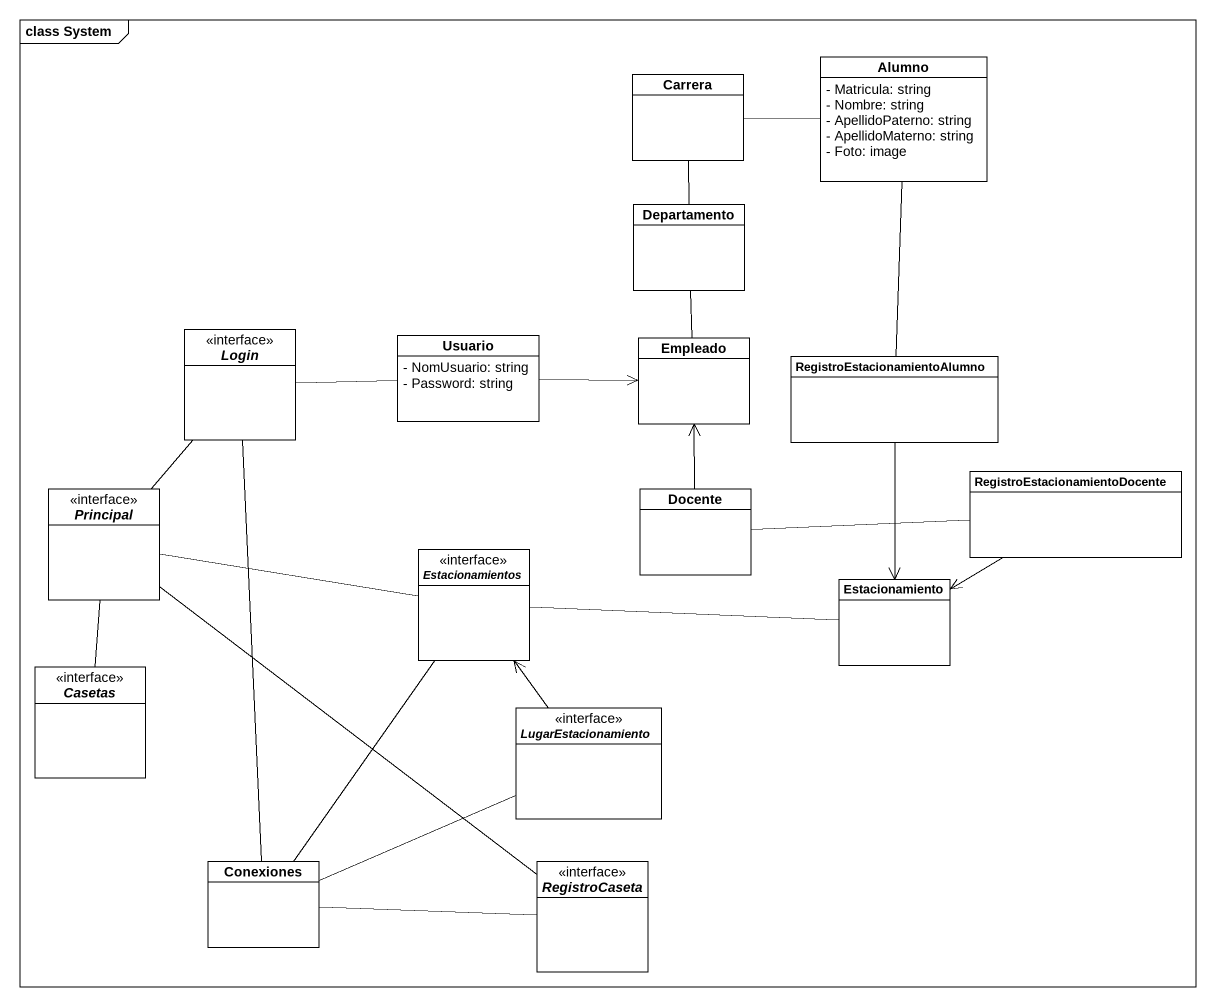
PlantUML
@startuml
mainframe class System
hide circle
hide empty members
skinparam classAttributeIconSize 0
class Carrera
class Alumno {
  - Matricula: string
  - Nombre: string
  - ApellidoPaterno: string
  - ApellidoMaterno: string
  - Foto: image
}
class Departamento
interface Login
class Usuario {
  - NomUsuario: string
  - Password: string
}
class Empleado
class "RegistroEstacionamientoAlumno" as RegistroEstacionamientoAlumn
interface Principal
class Docente
class "RegistroEstacionamientoDocente" as RegistroEstacionamientoDocen
interface Estacionamientos
class Estacionamiento
interface Casetas
interface LugarEstacionamiento
class Conexiones
interface RegistroCaseta
Carrera -- Departamento
Alumno -left- Carrera
Alumno -- RegistroEstacionamientoAlumn
Login -- Principal
Usuario -left- Login
Usuario -right-> Empleado
Empleado -up- Departamento
RegistroEstacionamientoAlumn --> Estacionamiento
Principal -right- Estacionamientos
Principal -- Casetas
Principal -- RegistroCaseta
Docente -up-> Empleado
Docente -right- RegistroEstacionamientoDocen
RegistroEstacionamientoDocen -left-> Estacionamiento
Estacionamiento -left- Estacionamientos
LugarEstacionamiento -up-> Estacionamientos
Conexiones -up- Login
Conexiones -up- Estacionamientos
Conexiones -right- LugarEstacionamiento
Conexiones -right- RegistroCaseta
@enduml
